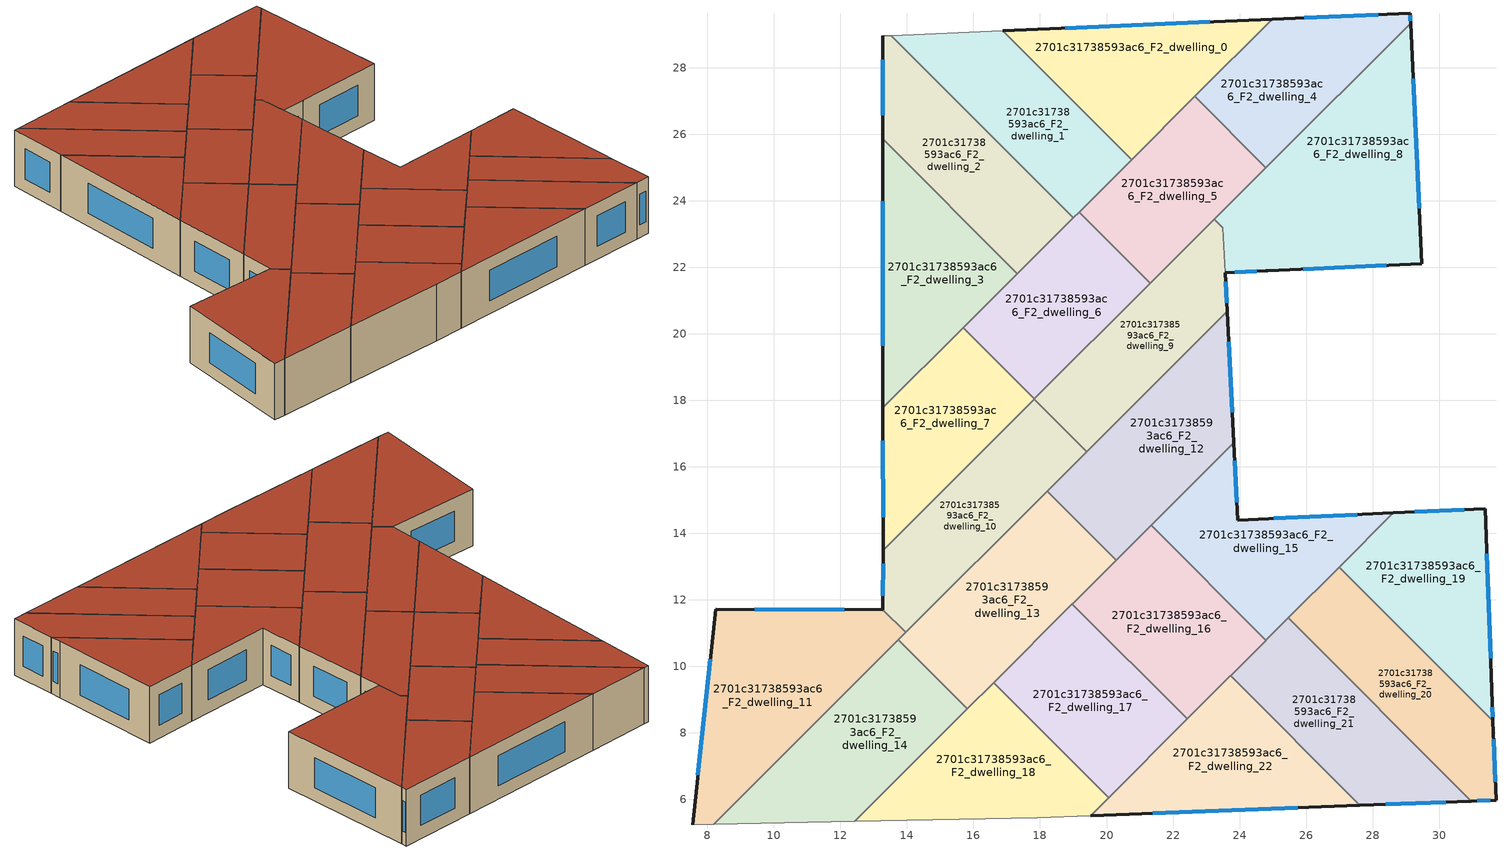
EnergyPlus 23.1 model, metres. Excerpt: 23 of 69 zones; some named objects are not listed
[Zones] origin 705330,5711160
2701c31738593ac6_F2_dwelling_0
 floor to 2701c31738593ac6_F1_dwelling_0 (EU_floor_Construction): 24.98,29.46 20.75,25.24 16.88,29.11 z6
 wall outside (EU_wall_Construction): 24.98,29.46 16.88,29.11 z6:9
 wall to 2701c31738593ac6_F2_dwelling_1 (EU_wall_Construction): 16.88,29.11 20.75,25.24 z6:9
 wall to 2701c31738593ac6_F2_dwelling_4 (EU_wall_Construction): 22.66,27.14 24.98,29.46 z6:9
 wall to 2701c31738593ac6_F2_dwelling_5 (EU_wall_Construction): 20.75,25.24 22.66,27.14 z6:9
 window (EU_Window_Construction): 23.11,29.38 18.76,29.19 z6.69:8.31
 roof outside (EU_roof_Construction): 24.98,29.46 16.88,29.11 20.75,25.24 z9
2701c31738593ac6_F2_dwelling_1
 floor to 2701c31738593ac6_F1_dwelling_1 (EU_floor_Construction): 16.88,29.11 20.75,25.24 19,23.49 13.53,28.96 z6
 wall to 2701c31738593ac6_F2_dwelling_2 (EU_wall_Construction): 13.53,28.96 19,23.49 z6:9
 wall adiabatic (EU_wall_Construction): 16.88,29.11 13.53,28.96 z6:9
 wall to 2701c31738593ac6_F2_dwelling_5 (EU_wall_Construction): 19.17,23.66 20.75,25.24 z6:9
 wall to 2701c31738593ac6_F2_dwelling_6 (EU_wall_Construction): 19,23.49 19.17,23.66 z6:9
 roof outside (EU_roof_Construction): 20.75,25.24 16.88,29.11 13.53,28.96 19,23.49 z9
2701c31738593ac6_F2_dwelling_10
 floor to 2701c31738593ac6_F1_dwelling_10 (EU_floor_Construction): 17.82,18.03 19.4,16.45 13.96,11.02 13.28,11.7 13.28,13.49 z6
 wall outside (EU_wall_Construction): 13.28,13.49 13.28,11.7 z6:9
 wall to 2701c31738593ac6_F2_dwelling_9 (EU_wall_Construction): 19.4,16.45 17.82,18.03 z6:9
 wall to 2701c31738593ac6_F2_dwelling_11 (EU_wall_Construction): 13.28,11.7 13.96,11.02 z6:9
 wall to 2701c31738593ac6_F2_dwelling_7 (EU_wall_Construction): 17.82,18.03 13.28,13.49 z6:9
 wall to 2701c31738593ac6_F2_dwelling_13 (EU_wall_Construction): 13.96,11.02 18.22,15.27 z6:9
 wall to 2701c31738593ac6_F2_dwelling_12 (EU_wall_Construction): 18.22,15.27 19.4,16.45 z6:9
 window (EU_Window_Construction): 13.28,13.08 13.28,12.12 z6.69:8.31
 roof outside (EU_roof_Construction): 19.4,16.45 17.82,18.03 13.28,13.49 13.28,11.7 13.96,11.02 z9
2701c31738593ac6_F2_dwelling_11
 floor to 2701c31738593ac6_F1_dwelling_11 (EU_floor_Construction): 13.28,11.7 13.96,11.02 8.19,5.25 7.55,5.24 8.26,11.71 z6
 wall outside (EU_wall_Construction): 13.28,11.7 8.26,11.71 7.55,5.24 z6:9
 wall adiabatic (EU_wall_Construction): 7.55,5.24 8.19,5.25 z6:9
 wall to 2701c31738593ac6_F2_dwelling_14 (EU_wall_Construction): 8.19,5.25 13.74,10.8 z6:9
 wall to 2701c31738593ac6_F2_dwelling_13 (EU_wall_Construction): 13.74,10.8 13.96,11.02 z6:9
 window (EU_Window_Construction): 8.09,10.21 7.72,6.73 / 12.12,11.71 9.42,11.71 z6.69:8.31
 roof outside (EU_roof_Construction): 8.19,5.25 13.96,11.02 13.28,11.7 8.26,11.71 7.55,5.24 z9
2701c31738593ac6_F2_dwelling_12
 floor to 2701c31738593ac6_F1_dwelling_12 (EU_floor_Construction): 23.62,20.67 23.82,16.72 20.29,13.19 18.21,15.27 z6
 wall outside (EU_wall_Construction): 23.82,16.72 23.62,20.67 z6:9
 wall to 2701c31738593ac6_F2_dwelling_13 (EU_wall_Construction): 18.21,15.27 20.29,13.19 z6:9
 wall to 2701c31738593ac6_F2_dwelling_15 (EU_wall_Construction): 21.34,14.24 23.82,16.72 z6:9
 wall to 2701c31738593ac6_F2_dwelling_9 (EU_wall_Construction): 23.62,20.67 19.4,16.45 z6:9
 wall to 2701c31738593ac6_F2_dwelling_16 (EU_wall_Construction): 20.29,13.19 21.34,14.24 z6:9
 window (EU_Window_Construction): 23.78,17.64 23.67,19.76 z6.69:8.31
 roof outside (EU_roof_Construction): 23.82,16.72 23.62,20.67 18.21,15.27 20.29,13.19 z9
2701c31738593ac6_F2_dwelling_13
 floor to 2701c31738593ac6_F1_dwelling_13 (EU_floor_Construction): 18.21,15.27 20.29,13.19 15.82,8.72 13.74,10.8 z6
 wall to 2701c31738593ac6_F2_dwelling_14 (EU_wall_Construction): 13.74,10.8 15.82,8.72 z6:9
 wall to 2701c31738593ac6_F2_dwelling_17 (EU_wall_Construction): 16.61,9.51 18.97,11.88 z6:9
 wall to 2701c31738593ac6_F2_dwelling_16 (EU_wall_Construction): 18.97,11.88 20.29,13.19 z6:9
 wall to 2701c31738593ac6_F2_dwelling_18 (EU_wall_Construction): 15.82,8.72 16.61,9.51 z6:9
 roof outside (EU_roof_Construction): 20.29,13.19 18.21,15.27 13.74,10.8 15.82,8.72 z9
2701c31738593ac6_F2_dwelling_14
 floor to 2701c31738593ac6_F1_dwelling_14 (EU_floor_Construction): 13.74,10.8 15.82,8.72 12.43,5.34 8.19,5.25 z6
 wall adiabatic (EU_wall_Construction): 8.19,5.25 12.43,5.34 z6:9
 wall to 2701c31738593ac6_F2_dwelling_18 (EU_wall_Construction): 12.43,5.34 15.82,8.72 z6:9
 roof outside (EU_roof_Construction): 12.43,5.34 15.82,8.72 13.74,10.8 8.19,5.25 z9
2701c31738593ac6_F2_dwelling_15
 floor to 2701c31738593ac6_F1_dwelling_15 (EU_floor_Construction): 28.63,14.61 24.8,10.78 21.34,14.24 23.82,16.72 23.94,14.4 z6
 wall outside (EU_wall_Construction): 28.63,14.61 23.94,14.4 23.82,16.72 z6:9
 wall to 2701c31738593ac6_F2_dwelling_16 (EU_wall_Construction): 21.34,14.24 24.8,10.78 z6:9
 wall to 2701c31738593ac6_F2_dwelling_19 (EU_wall_Construction): 27,12.99 28.63,14.61 z6:9
 wall to 2701c31738593ac6_F2_dwelling_20 (EU_wall_Construction): 25.47,11.46 27,12.99 z6:9
 wall to 2701c31738593ac6_F2_dwelling_21 (EU_wall_Construction): 24.8,10.78 25.47,11.46 z6:9
 window (EU_Window_Construction): 23.91,14.93 23.85,16.18 / 27.54,14.56 25.03,14.45 z6.69:8.31
 roof outside (EU_roof_Construction): 28.63,14.61 23.94,14.4 23.82,16.72 21.34,14.24 24.8,10.78 z9
2701c31738593ac6_F2_dwelling_16
 floor to 2701c31738593ac6_F1_dwelling_16 (EU_floor_Construction): 21.34,14.24 24.8,10.78 22.43,8.42 18.97,11.88 z6
 wall to 2701c31738593ac6_F2_dwelling_17 (EU_wall_Construction): 18.97,11.88 22.43,8.42 z6:9
 wall to 2701c31738593ac6_F2_dwelling_22 (EU_wall_Construction): 22.43,8.42 23.73,9.72 z6:9
 wall to 2701c31738593ac6_F2_dwelling_21 (EU_wall_Construction): 23.73,9.72 24.8,10.78 z6:9
 roof outside (EU_roof_Construction): 24.8,10.78 21.34,14.24 18.97,11.88 22.43,8.42 z9
2701c31738593ac6_F2_dwelling_17
 floor to 2701c31738593ac6_F1_dwelling_17 (EU_floor_Construction): 18.97,11.88 22.43,8.42 20.06,6.05 16.61,9.51 z6
 wall to 2701c31738593ac6_F2_dwelling_18 (EU_wall_Construction): 16.61,9.51 20.06,6.05 z6:9
 wall to 2701c31738593ac6_F2_dwelling_22 (EU_wall_Construction): 20.06,6.05 22.43,8.42 z6:9
 roof outside (EU_roof_Construction): 22.43,8.42 18.97,11.88 16.61,9.51 20.06,6.05 z9
2701c31738593ac6_F2_dwelling_18
 floor to 2701c31738593ac6_F1_dwelling_18 (EU_floor_Construction): 16.61,9.51 20.06,6.05 19.52,5.52 17.93,5.46 12.43,5.34 z6
 wall adiabatic (EU_wall_Construction): 12.43,5.34 17.93,5.46 19.52,5.52 z6:9
 wall to 2701c31738593ac6_F2_dwelling_22 (EU_wall_Construction): 19.52,5.52 20.06,6.05 z6:9
 roof outside (EU_roof_Construction): 19.52,5.52 20.06,6.05 16.61,9.51 12.43,5.34 17.93,5.46 z9
2701c31738593ac6_F2_dwelling_19
 floor to 2701c31738593ac6_F1_dwelling_19 (EU_floor_Construction): 31.39,14.74 31.6,8.89 31.62,8.36 27,12.99 28.63,14.61 z6
 wall outside (EU_wall_Construction): 31.62,8.36 31.6,8.89 31.39,14.74 28.63,14.61 z6:9
 wall to 2701c31738593ac6_F2_dwelling_20 (EU_wall_Construction): 27,12.99 31.62,8.36 z6:9
 window (EU_Window_Construction): 30.75,14.71 29.27,14.64 / 31.55,10.25 31.44,13.39 / 31.61,8.48 31.6,8.77 z6.69:8.31
 roof outside (EU_roof_Construction): 31.62,8.36 31.6,8.89 31.39,14.74 28.63,14.61 27,12.99 z9
2701c31738593ac6_F2_dwelling_2
 floor to 2701c31738593ac6_F1_dwelling_2 (EU_floor_Construction): 13.53,28.96 19,23.49 17.32,21.81 13.28,25.86 13.28,28.95 z6
 wall outside (EU_wall_Construction): 13.28,28.95 13.28,25.86 z6:9
 wall to 2701c31738593ac6_F2_dwelling_3 (EU_wall_Construction): 13.28,25.86 17.32,21.81 z6:9
 wall adiabatic (EU_wall_Construction): 13.53,28.96 13.28,28.95 z6:9
 wall to 2701c31738593ac6_F2_dwelling_6 (EU_wall_Construction): 17.32,21.81 19,23.49 z6:9
 window (EU_Window_Construction): 13.28,28.24 13.28,26.57 z6.69:8.31
 roof outside (EU_roof_Construction): 19,23.49 13.53,28.96 13.28,28.95 13.28,25.86 17.32,21.81 z9
2701c31738593ac6_F2_dwelling_20
 floor to 2701c31738593ac6_F1_dwelling_20 (EU_floor_Construction): 31.62,8.36 31.71,5.98 30.97,5.95 25.47,11.46 27,12.99 z6
 wall outside (EU_wall_Construction): 30.97,5.95 31.71,5.98 31.62,8.36 z6:9
 wall to 2701c31738593ac6_F2_dwelling_21 (EU_wall_Construction): 25.47,11.46 30.97,5.95 z6:9
 window (EU_Window_Construction): 31.69,6.53 31.64,7.81 / 31.14,5.96 31.54,5.97 z6.69:8.31
 roof outside (EU_roof_Construction): 31.71,5.98 31.62,8.36 27,12.99 25.47,11.46 30.97,5.95 z9
2701c31738593ac6_F2_dwelling_21
 floor to 2701c31738593ac6_F1_dwelling_21 (EU_floor_Construction): 25.47,11.46 30.97,5.95 27.62,5.82 23.73,9.72 z6
 wall outside (EU_wall_Construction): 27.62,5.82 30.97,5.95 z6:9
 wall to 2701c31738593ac6_F2_dwelling_22 (EU_wall_Construction): 23.73,9.72 27.62,5.82 z6:9
 window (EU_Window_Construction): 28.39,5.85 30.19,5.92 z6.69:8.31
 roof outside (EU_roof_Construction): 30.97,5.95 25.47,11.46 23.73,9.72 27.62,5.82 z9
2701c31738593ac6_F2_dwelling_22
 floor to 2701c31738593ac6_F1_dwelling_22 (EU_floor_Construction): 23.73,9.72 27.62,5.82 19.52,5.52 z6
 wall outside (EU_wall_Construction): 19.52,5.52 27.62,5.82 z6:9
 window (EU_Window_Construction): 21.4,5.59 25.74,5.75 z6.69:8.31
 roof outside (EU_roof_Construction): 27.62,5.82 23.73,9.72 19.52,5.52 z9
2701c31738593ac6_F2_dwelling_3
 floor to 2701c31738593ac6_F1_dwelling_3 (EU_floor_Construction): 13.28,25.86 17.32,21.81 13.28,17.77 z6
 wall outside (EU_wall_Construction): 13.28,25.86 13.28,17.77 z6:9
 wall to 2701c31738593ac6_F2_dwelling_7 (EU_wall_Construction): 13.28,17.77 15.69,20.18 z6:9
 wall to 2701c31738593ac6_F2_dwelling_6 (EU_wall_Construction): 15.69,20.18 17.32,21.81 z6:9
 window (EU_Window_Construction): 13.28,23.99 13.28,19.64 z6.69:8.31
 roof outside (EU_roof_Construction): 17.32,21.81 13.28,25.86 13.28,17.77 z9
2701c31738593ac6_F2_dwelling_4
 floor to 2701c31738593ac6_F1_dwelling_4 (EU_floor_Construction): 29.13,29.64 29.14,29.34 24.79,25 22.66,27.14 24.98,29.46 z6
 wall outside (EU_wall_Construction): 29.14,29.34 29.13,29.64 24.98,29.46 z6:9
 wall to 2701c31738593ac6_F2_dwelling_5 (EU_wall_Construction): 22.66,27.14 24.79,25 z6:9
 wall to 2701c31738593ac6_F2_dwelling_8 (EU_wall_Construction): 24.79,25 29.14,29.34 z6:9
 window (EU_Window_Construction): 28.17,29.6 25.94,29.5 / 29.14,29.41 29.13,29.57 z6.69:8.31
 roof outside (EU_roof_Construction): 29.14,29.34 29.13,29.64 24.98,29.46 22.66,27.14 24.79,25 z9
2701c31738593ac6_F2_dwelling_5
 floor to 2701c31738593ac6_F1_dwelling_5 (EU_floor_Construction): 22.66,27.14 24.79,25 21.31,21.52 19.17,23.66 z6
 wall to 2701c31738593ac6_F2_dwelling_6 (EU_wall_Construction): 19.17,23.66 21.31,21.52 z6:9
 wall to 2701c31738593ac6_F2_dwelling_9 (EU_wall_Construction): 21.31,21.52 23.24,23.44 z6:9
 wall to 2701c31738593ac6_F2_dwelling_8 (EU_wall_Construction): 23.24,23.44 24.79,25 z6:9
 roof outside (EU_roof_Construction): 24.79,25 22.66,27.14 19.17,23.66 21.31,21.52 z9
2701c31738593ac6_F2_dwelling_6
 floor to 2701c31738593ac6_F1_dwelling_6 (EU_floor_Construction): 19.17,23.66 21.31,21.52 17.83,18.04 15.69,20.18 z6
 wall to 2701c31738593ac6_F2_dwelling_7 (EU_wall_Construction): 15.69,20.18 17.83,18.04 z6:9
 wall to 2701c31738593ac6_F2_dwelling_9 (EU_wall_Construction): 17.83,18.04 21.31,21.52 z6:9
 roof outside (EU_roof_Construction): 21.31,21.52 19.17,23.66 15.69,20.18 17.83,18.04 z9
2701c31738593ac6_F2_dwelling_7
 floor to 2701c31738593ac6_F1_dwelling_7 (EU_floor_Construction): 15.69,20.18 17.83,18.04 13.28,13.49 13.28,17.77 z6
 wall outside (EU_wall_Construction): 13.28,17.77 13.28,13.49 z6:9
 wall to 2701c31738593ac6_F2_dwelling_9 (EU_wall_Construction): 17.82,18.03 17.83,18.04 z6:9
 window (EU_Window_Construction): 13.28,16.78 13.28,14.48 z6.69:8.31
 roof outside (EU_roof_Construction): 17.83,18.04 15.69,20.18 13.28,17.77 13.28,13.49 z9
2701c31738593ac6_F2_dwelling_8
 floor to 2701c31738593ac6_F1_dwelling_8 (EU_floor_Construction): 29.14,29.34 29.48,22.1 24.84,21.89 24.8,21.89 23.56,21.83 23.5,23.19 23.24,23.44 z6
 wall outside (EU_wall_Construction): 23.56,21.83 24.8,21.89 24.84,21.89 29.48,22.1 29.14,29.34 z6:9
 wall to 2701c31738593ac6_F2_dwelling_9 (EU_wall_Construction): 23.24,23.44 23.5,23.19 23.56,21.83 z6:9
 window (EU_Window_Construction): 29.4,23.78 29.22,27.66 / 25.92,21.94 28.41,22.05 / 23.85,21.84 24.51,21.87 z6.69:8.31
 roof outside (EU_roof_Construction): 29.48,22.1 29.14,29.34 23.24,23.44 23.5,23.19 23.56,21.83 24.8,21.89 24.84,21.89 z9
2701c31738593ac6_F2_dwelling_9
 floor to 2701c31738593ac6_F1_dwelling_9 (EU_floor_Construction): 23.5,23.19 23.62,20.67 19.4,16.45 17.82,18.03 23.24,23.44 z6
 wall outside (EU_wall_Construction): 23.62,20.67 23.57,21.83 z6:9
 window (EU_Window_Construction): 23.61,20.94 23.58,21.56 z6.69:8.31
 roof outside (EU_roof_Construction): 23.62,20.67 23.5,23.19 23.24,23.44 17.82,18.03 19.4,16.45 z9
[Building]
EU S2 Campaign: North Axis=0; Terrain=City; Solar Distribution=FullExterior
[Site:Location]
London: Latitude=51.5; Longitude=-0.5; Time Zone=0; Elevation=25
[SizingPeriod:WeatherFileDays]
AnnualSizingPeriod: Begin Month=1; Begin Day of Month=1; End Month=12; End Day of Month=31; Day of Week for Start Day=Monday; Use Weather File Daylight Saving Period=No; Use Weather File Rain and Snow Indicators=No
[MATERIAL]
EU_InternalMass_Material: Roughness=MediumRough; Thickness=0.1; Conductivity=1; Density=1800; Specific Heat=900; Thermal Absorptance=0.9; Solar Absorptance=0.7; Visible Absorptance=0.7
[MATERIAL:NOMASS] Roughness=MediumRough; Thermal Absorptance=0.9; Solar Absorptance=0.7; Visible Absorptance=0.7
Name | Thermal Resistance
EU_wall_NoMass | 0.635353
EU_roof_NoMass | 0.675062
EU_floor_NoMass | 1.96382
[WINDOWMATERIAL:SIMPLEGLAZINGSYSTEM]
EU_Window_SimpleGlazing: UFactor=2.96269; Solar Heat Gain Coefficient=0.76; Visible Transmittance=0.76
[CONSTRUCTION]
EU_wall_Construction: EU_wall_NoMass
EU_roof_Construction: EU_roof_NoMass
EU_floor_Construction: EU_floor_NoMass
EU_InternalMass_Construction: EU_InternalMass_Material
EU_Window_Construction: EU_Window_SimpleGlazing
[ZONE] Type=1; Multiplier=1; Ceiling Height=autocalculate; Floor Area=autocalculate; Part of Total Floor Area=Yes
Name | Volume
2701c31738593ac6_F2_dwelling_0 | 49.0708
2701c31738593ac6_F2_dwelling_1 | 49.0811
2701c31738593ac6_F2_dwelling_10 | 49.0723
2701c31738593ac6_F2_dwelling_11 | 66.7222
2701c31738593ac6_F2_dwelling_12 | 55.6655
2701c31738593ac6_F2_dwelling_13 | 55.6626
2701c31738593ac6_F2_dwelling_14 | 55.6619
2701c31738593ac6_F2_dwelling_15 | 49.0605
2701c31738593ac6_F2_dwelling_16 | 49.0649
2701c31738593ac6_F2_dwelling_17; 2701c31738593ac6_F2_dwelling_18 | 49.0547
2701c31738593ac6_F2_dwelling_19 | 49.0833
2701c31738593ac6_F2_dwelling_2 | 49.0759
2701c31738593ac6_F2_dwelling_20 | 49.0752
2701c31738593ac6_F2_dwelling_21 | 49.0715
2701c31738593ac6_F2_dwelling_22 | 49.0737
2701c31738593ac6_F2_dwelling_3 | 49.0745
2701c31738593ac6_F2_dwelling_4 | 44.6689
2701c31738593ac6_F2_dwelling_5; 2701c31738593ac6_F2_dwelling_7 | 44.6726
2701c31738593ac6_F2_dwelling_6 | 44.6719
2701c31738593ac6_F2_dwelling_8 | 81.0154
2701c31738593ac6_F2_dwelling_9 | 46.5659
[INTERNALMASS] Construction=EU_InternalMass_Construction
Name | Zone or ZoneList | Surface Area
2701c31738593ac6_F2_dwelling_0_EU_InternalMass | 2701c31738593ac6_F2_dwelling_0 | 16.3571
2701c31738593ac6_F2_dwelling_1_EU_InternalMass | 2701c31738593ac6_F2_dwelling_1 | 16.3605
2701c31738593ac6_F2_dwelling_2_EU_InternalMass | 2701c31738593ac6_F2_dwelling_2 | 16.3587
2701c31738593ac6_F2_dwelling_3_EU_InternalMass | 2701c31738593ac6_F2_dwelling_3 | 16.358
2701c31738593ac6_F2_dwelling_4_EU_InternalMass | 2701c31738593ac6_F2_dwelling_4 | 14.8899
2701c31738593ac6_F2_dwelling_5_EU_InternalMass | 2701c31738593ac6_F2_dwelling_5 | 14.8909
2701c31738593ac6_F2_dwelling_6_EU_InternalMass | 2701c31738593ac6_F2_dwelling_6 | 14.8909
2701c31738593ac6_F2_dwelling_7_EU_InternalMass | 2701c31738593ac6_F2_dwelling_7 | 14.8908
2701c31738593ac6_F2_dwelling_8_EU_InternalMass | 2701c31738593ac6_F2_dwelling_8 | 27.0066
2701c31738593ac6_F2_dwelling_9_EU_InternalMass | 2701c31738593ac6_F2_dwelling_9 | 15.5216
2701c31738593ac6_F2_dwelling_10_EU_InternalMass | 2701c31738593ac6_F2_dwelling_10 | 16.3558
2701c31738593ac6_F2_dwelling_11_EU_InternalMass | 2701c31738593ac6_F2_dwelling_11 | 22.2414
2701c31738593ac6_F2_dwelling_12_EU_InternalMass | 2701c31738593ac6_F2_dwelling_12 | 18.555
2701c31738593ac6_F2_dwelling_13_EU_InternalMass | 2701c31738593ac6_F2_dwelling_13 | 18.5541
2701c31738593ac6_F2_dwelling_14_EU_InternalMass | 2701c31738593ac6_F2_dwelling_14 | 18.5541
2701c31738593ac6_F2_dwelling_15_EU_InternalMass | 2701c31738593ac6_F2_dwelling_15 | 16.3535
2701c31738593ac6_F2_dwelling_16_EU_InternalMass | 2701c31738593ac6_F2_dwelling_16 | 16.3549
2701c31738593ac6_F2_dwelling_17_EU_InternalMass | 2701c31738593ac6_F2_dwelling_17 | 16.3514
2701c31738593ac6_F2_dwelling_18_EU_InternalMass | 2701c31738593ac6_F2_dwelling_18 | 16.3516
2701c31738593ac6_F2_dwelling_19_EU_InternalMass | 2701c31738593ac6_F2_dwelling_19 | 16.3613
2701c31738593ac6_F2_dwelling_20_EU_InternalMass | 2701c31738593ac6_F2_dwelling_20 | 16.3584
2701c31738593ac6_F2_dwelling_21_EU_InternalMass | 2701c31738593ac6_F2_dwelling_21 | 16.357
2701c31738593ac6_F2_dwelling_22_EU_InternalMass | 2701c31738593ac6_F2_dwelling_22 | 16.3581
[OTHEREQUIPMENT] Fuel Type=Electricity; Design Level Calculation Method=Watts/Area; Power per Zone Floor Area=1; Fraction Latent=0; Fraction Radiant=0; Fraction Lost=0; Carbon Dioxide Generation Rate=0; EndUse Subcategory=EU_Step8_InternalGains
Name | Zone or ZoneList or Space or SpaceList | Schedule
EU_Step8_InternalGain_2701c31738593ac6_F2_dwelling_0_f000 | 2701c31738593ac6_F2_dwelling_0 | EU_Step8_GainSchedule_2701c31738593ac6_F2_dwelling_0_f000
EU_Step8_InternalGain_2701c31738593ac6_F2_dwelling_1_f000 | 2701c31738593ac6_F2_dwelling_1 | EU_Step8_GainSchedule_2701c31738593ac6_F2_dwelling_1_f000
EU_Step8_InternalGain_2701c31738593ac6_F2_dwelling_2_f000 | 2701c31738593ac6_F2_dwelling_2 | EU_Step8_GainSchedule_2701c31738593ac6_F2_dwelling_2_f000
EU_Step8_InternalGain_2701c31738593ac6_F2_dwelling_3_f000 | 2701c31738593ac6_F2_dwelling_3 | EU_Step8_GainSchedule_2701c31738593ac6_F2_dwelling_3_f000
EU_Step8_InternalGain_2701c31738593ac6_F2_dwelling_4_f000 | 2701c31738593ac6_F2_dwelling_4 | EU_Step8_GainSchedule_2701c31738593ac6_F2_dwelling_4_f000
EU_Step8_InternalGain_2701c31738593ac6_F2_dwelling_5_f000 | 2701c31738593ac6_F2_dwelling_5 | EU_Step8_GainSchedule_2701c31738593ac6_F2_dwelling_5_f000
EU_Step8_InternalGain_2701c31738593ac6_F2_dwelling_6_f000 | 2701c31738593ac6_F2_dwelling_6 | EU_Step8_GainSchedule_2701c31738593ac6_F2_dwelling_6_f000
EU_Step8_InternalGain_2701c31738593ac6_F2_dwelling_7_f000 | 2701c31738593ac6_F2_dwelling_7 | EU_Step8_GainSchedule_2701c31738593ac6_F2_dwelling_7_f000
EU_Step8_InternalGain_2701c31738593ac6_F2_dwelling_8_f000 | 2701c31738593ac6_F2_dwelling_8 | EU_Step8_GainSchedule_2701c31738593ac6_F2_dwelling_8_f000
EU_Step8_InternalGain_2701c31738593ac6_F2_dwelling_9_f000 | 2701c31738593ac6_F2_dwelling_9 | EU_Step8_GainSchedule_2701c31738593ac6_F2_dwelling_9_f000
EU_Step8_InternalGain_2701c31738593ac6_F2_dwelling_10_f000 | 2701c31738593ac6_F2_dwelling_10 | EU_Step8_GainSchedule_2701c31738593ac6_F2_dwelling_10_f000
EU_Step8_InternalGain_2701c31738593ac6_F2_dwelling_11_f000 | 2701c31738593ac6_F2_dwelling_11 | EU_Step8_GainSchedule_2701c31738593ac6_F2_dwelling_11_f000
EU_Step8_InternalGain_2701c31738593ac6_F2_dwelling_12_f000 | 2701c31738593ac6_F2_dwelling_12 | EU_Step8_GainSchedule_2701c31738593ac6_F2_dwelling_12_f000
EU_Step8_InternalGain_2701c31738593ac6_F2_dwelling_13_f000 | 2701c31738593ac6_F2_dwelling_13 | EU_Step8_GainSchedule_2701c31738593ac6_F2_dwelling_13_f000
EU_Step8_InternalGain_2701c31738593ac6_F2_dwelling_14_f000 | 2701c31738593ac6_F2_dwelling_14 | EU_Step8_GainSchedule_2701c31738593ac6_F2_dwelling_14_f000
EU_Step8_InternalGain_2701c31738593ac6_F2_dwelling_15_f000 | 2701c31738593ac6_F2_dwelling_15 | EU_Step8_GainSchedule_2701c31738593ac6_F2_dwelling_15_f000
EU_Step8_InternalGain_2701c31738593ac6_F2_dwelling_16_f000 | 2701c31738593ac6_F2_dwelling_16 | EU_Step8_GainSchedule_2701c31738593ac6_F2_dwelling_16_f000
EU_Step8_InternalGain_2701c31738593ac6_F2_dwelling_17_f000 | 2701c31738593ac6_F2_dwelling_17 | EU_Step8_GainSchedule_2701c31738593ac6_F2_dwelling_17_f000
EU_Step8_InternalGain_2701c31738593ac6_F2_dwelling_18_f000 | 2701c31738593ac6_F2_dwelling_18 | EU_Step8_GainSchedule_2701c31738593ac6_F2_dwelling_18_f000
EU_Step8_InternalGain_2701c31738593ac6_F2_dwelling_19_f000 | 2701c31738593ac6_F2_dwelling_19 | EU_Step8_GainSchedule_2701c31738593ac6_F2_dwelling_19_f000
EU_Step8_InternalGain_2701c31738593ac6_F2_dwelling_20_f000 | 2701c31738593ac6_F2_dwelling_20 | EU_Step8_GainSchedule_2701c31738593ac6_F2_dwelling_20_f000
EU_Step8_InternalGain_2701c31738593ac6_F2_dwelling_21_f000 | 2701c31738593ac6_F2_dwelling_21 | EU_Step8_GainSchedule_2701c31738593ac6_F2_dwelling_21_f000
EU_Step8_InternalGain_2701c31738593ac6_F2_dwelling_22_f000 | 2701c31738593ac6_F2_dwelling_22 | EU_Step8_GainSchedule_2701c31738593ac6_F2_dwelling_22_f000
[ZONEVENTILATION:DESIGNFLOWRATE] Schedule=EU_AlwaysOn; Design Flow Rate Calculation Method=AirChanges/Hour; Air Changes per Hour=0.555504; Ventilation Type=Natural; Fan Pressure Rise=0; Fan Total Efficiency=1; Constant Term Coefficient=1; Temperature Term Coefficient=0; Velocity Term Coefficient=0; Velocity Squared Term Coefficient=0; Minimum Indoor Temperature=-100; Maximum Indoor Temperature=100; Delta Temperature=-100; Minimum Outdoor Temperature=-100; Maximum Outdoor Temperature=100; Maximum Wind Speed=40
Name | Zone or ZoneList or Space or SpaceList
EU_ConstantAir_2701c31738593ac6_F2_dwelling_0 | 2701c31738593ac6_F2_dwelling_0
EU_ConstantAir_2701c31738593ac6_F2_dwelling_1 | 2701c31738593ac6_F2_dwelling_1
EU_ConstantAir_2701c31738593ac6_F2_dwelling_2 | 2701c31738593ac6_F2_dwelling_2
EU_ConstantAir_2701c31738593ac6_F2_dwelling_3 | 2701c31738593ac6_F2_dwelling_3
EU_ConstantAir_2701c31738593ac6_F2_dwelling_4 | 2701c31738593ac6_F2_dwelling_4
EU_ConstantAir_2701c31738593ac6_F2_dwelling_5 | 2701c31738593ac6_F2_dwelling_5
EU_ConstantAir_2701c31738593ac6_F2_dwelling_6 | 2701c31738593ac6_F2_dwelling_6
EU_ConstantAir_2701c31738593ac6_F2_dwelling_7 | 2701c31738593ac6_F2_dwelling_7
EU_ConstantAir_2701c31738593ac6_F2_dwelling_8 | 2701c31738593ac6_F2_dwelling_8
EU_ConstantAir_2701c31738593ac6_F2_dwelling_9 | 2701c31738593ac6_F2_dwelling_9
EU_ConstantAir_2701c31738593ac6_F2_dwelling_10 | 2701c31738593ac6_F2_dwelling_10
EU_ConstantAir_2701c31738593ac6_F2_dwelling_11 | 2701c31738593ac6_F2_dwelling_11
EU_ConstantAir_2701c31738593ac6_F2_dwelling_12 | 2701c31738593ac6_F2_dwelling_12
EU_ConstantAir_2701c31738593ac6_F2_dwelling_13 | 2701c31738593ac6_F2_dwelling_13
EU_ConstantAir_2701c31738593ac6_F2_dwelling_14 | 2701c31738593ac6_F2_dwelling_14
EU_ConstantAir_2701c31738593ac6_F2_dwelling_15 | 2701c31738593ac6_F2_dwelling_15
EU_ConstantAir_2701c31738593ac6_F2_dwelling_16 | 2701c31738593ac6_F2_dwelling_16
EU_ConstantAir_2701c31738593ac6_F2_dwelling_17 | 2701c31738593ac6_F2_dwelling_17
EU_ConstantAir_2701c31738593ac6_F2_dwelling_18 | 2701c31738593ac6_F2_dwelling_18
EU_ConstantAir_2701c31738593ac6_F2_dwelling_19 | 2701c31738593ac6_F2_dwelling_19
EU_ConstantAir_2701c31738593ac6_F2_dwelling_20 | 2701c31738593ac6_F2_dwelling_20
EU_ConstantAir_2701c31738593ac6_F2_dwelling_21 | 2701c31738593ac6_F2_dwelling_21
EU_ConstantAir_2701c31738593ac6_F2_dwelling_22 | 2701c31738593ac6_F2_dwelling_22
[HVACTEMPLATE:ZONE:IDEALLOADSAIRSYSTEM] System Availability Schedule=EU_AlwaysOn; Maximum Heating Supply Air Temperature=50; Minimum Cooling Supply Air Temperature=13; Maximum Heating Supply Air Humidity Ratio=0.0156; Minimum Cooling Supply Air Humidity Ratio=0.0077; Heating Limit=NoLimit; Cooling Limit=NoLimit; Heating Availability Schedule=EU_AlwaysOn; Cooling Availability Schedule=EU_CoolingOff; Dehumidification Control Type=ConstantSensibleHeatRatio; Cooling Sensible Heat Ratio=0.7; Dehumidification Setpoint=60; Humidification Control Type=None; Humidification Setpoint=30; Outdoor Air Method=None; Outdoor Air Flow Rate per Person=0.00944; Outdoor Air Flow Rate per Zone Floor Area=0; Outdoor Air Flow Rate per Zone=0; Demand Controlled Ventilation Type=None; Outdoor Air Economizer Type=NoEconomizer; Heat Recovery Type=None; Sensible Heat Recovery Effectiveness=0.7; Latent Heat Recovery Effectiveness=0.65
Name | Template Thermostat
2701c31738593ac6_F2_dwelling_0 | EU_HeatOnly_2701c31738593ac6_F2_dwelling_0
2701c31738593ac6_F2_dwelling_1 | EU_HeatOnly_2701c31738593ac6_F2_dwelling_1
2701c31738593ac6_F2_dwelling_2 | EU_HeatOnly_2701c31738593ac6_F2_dwelling_2
2701c31738593ac6_F2_dwelling_3 | EU_HeatOnly_2701c31738593ac6_F2_dwelling_3
2701c31738593ac6_F2_dwelling_4 | EU_HeatOnly_2701c31738593ac6_F2_dwelling_4
2701c31738593ac6_F2_dwelling_5 | EU_HeatOnly_2701c31738593ac6_F2_dwelling_5
2701c31738593ac6_F2_dwelling_6 | EU_HeatOnly_2701c31738593ac6_F2_dwelling_6
2701c31738593ac6_F2_dwelling_7 | EU_HeatOnly_2701c31738593ac6_F2_dwelling_7
2701c31738593ac6_F2_dwelling_8 | EU_HeatOnly_2701c31738593ac6_F2_dwelling_8
2701c31738593ac6_F2_dwelling_9 | EU_HeatOnly_2701c31738593ac6_F2_dwelling_9
2701c31738593ac6_F2_dwelling_10 | EU_HeatOnly_2701c31738593ac6_F2_dwelling_10
2701c31738593ac6_F2_dwelling_11 | EU_HeatOnly_2701c31738593ac6_F2_dwelling_11
2701c31738593ac6_F2_dwelling_12 | EU_HeatOnly_2701c31738593ac6_F2_dwelling_12
2701c31738593ac6_F2_dwelling_13 | EU_HeatOnly_2701c31738593ac6_F2_dwelling_13
2701c31738593ac6_F2_dwelling_14 | EU_HeatOnly_2701c31738593ac6_F2_dwelling_14
2701c31738593ac6_F2_dwelling_15 | EU_HeatOnly_2701c31738593ac6_F2_dwelling_15
2701c31738593ac6_F2_dwelling_16 | EU_HeatOnly_2701c31738593ac6_F2_dwelling_16
2701c31738593ac6_F2_dwelling_17 | EU_HeatOnly_2701c31738593ac6_F2_dwelling_17
2701c31738593ac6_F2_dwelling_18 | EU_HeatOnly_2701c31738593ac6_F2_dwelling_18
2701c31738593ac6_F2_dwelling_19 | EU_HeatOnly_2701c31738593ac6_F2_dwelling_19
2701c31738593ac6_F2_dwelling_20 | EU_HeatOnly_2701c31738593ac6_F2_dwelling_20
2701c31738593ac6_F2_dwelling_21 | EU_HeatOnly_2701c31738593ac6_F2_dwelling_21
2701c31738593ac6_F2_dwelling_22 | EU_HeatOnly_2701c31738593ac6_F2_dwelling_22
[SIZING:ZONE] Zone Cooling Design Supply Air Temperature Input Method=SupplyAirTemperature; Zone Cooling Design Supply Air Temperature=13; Zone Heating Design Supply Air Temperature Input Method=SupplyAirTemperature; Zone Heating Design Supply Air Temperature=50; Zone Cooling Design Supply Air Humidity Ratio=0.008; Zone Heating Design Supply Air Humidity Ratio=0.008; Cooling Design Air Flow Method=DesignDay; Cooling Design Air Flow Rate=0; Cooling Minimum Air Flow per Zone Floor Area=0.000762; Cooling Minimum Air Flow=0; Cooling Minimum Air Flow Fraction=0.2; Heating Design Air Flow Method=DesignDay; Heating Design Air Flow Rate=0; Heating Maximum Air Flow per Zone Floor Area=0.002032; Heating Maximum Air Flow=0.141576; Heating Maximum Air Flow Fraction=0.3; Account for Dedicated Outdoor Air System=No; Dedicated Outdoor Air System Control Strategy=NeutralSupplyAir; Dedicated Outdoor Air Low Setpoint Temperature for Design=autosize; Dedicated Outdoor Air High Setpoint Temperature for Design=autosize; Zone Load Sizing Method=Sensible Load Only No Latent Load; Zone Latent Cooling Design Supply Air Humidity Ratio Input Method=HumidityRatioDifference; Zone Cooling Design Supply Air Humidity Ratio Difference=0.005; Zone Latent Heating Design Supply Air Humidity Ratio Input Method=HumidityRatioDifference; Zone Humidification Design Supply Air Humidity Ratio Difference=0.005
2701c31738593ac6_F2_dwelling_0; 2701c31738593ac6_F2_dwelling_1; 2701c31738593ac6_F2_dwelling_2; 2701c31738593ac6_F2_dwelling_3; 2701c31738593ac6_F2_dwelling_4; 2701c31738593ac6_F2_dwelling_5; 2701c31738593ac6_F2_dwelling_6; 2701c31738593ac6_F2_dwelling_7; 2701c31738593ac6_F2_dwelling_8; 2701c31738593ac6_F2_dwelling_9; 2701c31738593ac6_F2_dwelling_10; 2701c31738593ac6_F2_dwelling_11; 2701c31738593ac6_F2_dwelling_12; 2701c31738593ac6_F2_dwelling_13; 2701c31738593ac6_F2_dwelling_14; 2701c31738593ac6_F2_dwelling_15; 2701c31738593ac6_F2_dwelling_16; 2701c31738593ac6_F2_dwelling_17; 2701c31738593ac6_F2_dwelling_18; 2701c31738593ac6_F2_dwelling_19; 2701c31738593ac6_F2_dwelling_20; 2701c31738593ac6_F2_dwelling_21; 2701c31738593ac6_F2_dwelling_22
[SCHEDULE:CONSTANT]
Name | Hourly Value
EU_AlwaysOn | 1
EU_CoolingOff | 0
[SCHEDULE:FILE] Column Number=1; Rows to Skip at Top=0; Number of Hours of Data=8760; Column Separator=Comma; Interpolate to Timestep=No; Minutes per Item=60; Adjust Schedule for Daylight Savings=Yes
Name | File
EU_Step8_GainSchedule_2701c31738593ac6_F2_dwelling_0_f000 | ../../schedules/2701c31738593ac6/2701c31738593ac6_F2_dwelling_0_f000_gain.csv
EU_Step8_GainSchedule_2701c31738593ac6_F2_dwelling_1_f000 | ../../schedules/2701c31738593ac6/2701c31738593ac6_F2_dwelling_1_f000_gain.csv
EU_Step8_GainSchedule_2701c31738593ac6_F2_dwelling_2_f000 | ../../schedules/2701c31738593ac6/2701c31738593ac6_F2_dwelling_2_f000_gain.csv
EU_Step8_GainSchedule_2701c31738593ac6_F2_dwelling_3_f000 | ../../schedules/2701c31738593ac6/2701c31738593ac6_F2_dwelling_3_f000_gain.csv
EU_Step8_GainSchedule_2701c31738593ac6_F2_dwelling_4_f000 | ../../schedules/2701c31738593ac6/2701c31738593ac6_F2_dwelling_4_f000_gain.csv
EU_Step8_GainSchedule_2701c31738593ac6_F2_dwelling_5_f000 | ../../schedules/2701c31738593ac6/2701c31738593ac6_F2_dwelling_5_f000_gain.csv
EU_Step8_GainSchedule_2701c31738593ac6_F2_dwelling_6_f000 | ../../schedules/2701c31738593ac6/2701c31738593ac6_F2_dwelling_6_f000_gain.csv
EU_Step8_GainSchedule_2701c31738593ac6_F2_dwelling_7_f000 | ../../schedules/2701c31738593ac6/2701c31738593ac6_F2_dwelling_7_f000_gain.csv
EU_Step8_GainSchedule_2701c31738593ac6_F2_dwelling_8_f000 | ../../schedules/2701c31738593ac6/2701c31738593ac6_F2_dwelling_8_f000_gain.csv
EU_Step8_GainSchedule_2701c31738593ac6_F2_dwelling_9_f000 | ../../schedules/2701c31738593ac6/2701c31738593ac6_F2_dwelling_9_f000_gain.csv
EU_Step8_GainSchedule_2701c31738593ac6_F2_dwelling_10_f000 | ../../schedules/2701c31738593ac6/2701c31738593ac6_F2_dwelling_10_f000_gain.csv
EU_Step8_GainSchedule_2701c31738593ac6_F2_dwelling_11_f000 | ../../schedules/2701c31738593ac6/2701c31738593ac6_F2_dwelling_11_f000_gain.csv
EU_Step8_GainSchedule_2701c31738593ac6_F2_dwelling_12_f000 | ../../schedules/2701c31738593ac6/2701c31738593ac6_F2_dwelling_12_f000_gain.csv
EU_Step8_GainSchedule_2701c31738593ac6_F2_dwelling_13_f000 | ../../schedules/2701c31738593ac6/2701c31738593ac6_F2_dwelling_13_f000_gain.csv
EU_Step8_GainSchedule_2701c31738593ac6_F2_dwelling_14_f000 | ../../schedules/2701c31738593ac6/2701c31738593ac6_F2_dwelling_14_f000_gain.csv
EU_Step8_GainSchedule_2701c31738593ac6_F2_dwelling_15_f000 | ../../schedules/2701c31738593ac6/2701c31738593ac6_F2_dwelling_15_f000_gain.csv
EU_Step8_GainSchedule_2701c31738593ac6_F2_dwelling_16_f000 | ../../schedules/2701c31738593ac6/2701c31738593ac6_F2_dwelling_16_f000_gain.csv
EU_Step8_GainSchedule_2701c31738593ac6_F2_dwelling_17_f000 | ../../schedules/2701c31738593ac6/2701c31738593ac6_F2_dwelling_17_f000_gain.csv
EU_Step8_GainSchedule_2701c31738593ac6_F2_dwelling_18_f000 | ../../schedules/2701c31738593ac6/2701c31738593ac6_F2_dwelling_18_f000_gain.csv
EU_Step8_GainSchedule_2701c31738593ac6_F2_dwelling_19_f000 | ../../schedules/2701c31738593ac6/2701c31738593ac6_F2_dwelling_19_f000_gain.csv
EU_Step8_GainSchedule_2701c31738593ac6_F2_dwelling_20_f000 | ../../schedules/2701c31738593ac6/2701c31738593ac6_F2_dwelling_20_f000_gain.csv
EU_Step8_GainSchedule_2701c31738593ac6_F2_dwelling_21_f000 | ../../schedules/2701c31738593ac6/2701c31738593ac6_F2_dwelling_21_f000_gain.csv
EU_Step8_GainSchedule_2701c31738593ac6_F2_dwelling_22_f000 | ../../schedules/2701c31738593ac6/2701c31738593ac6_F2_dwelling_22_f000_gain.csv
